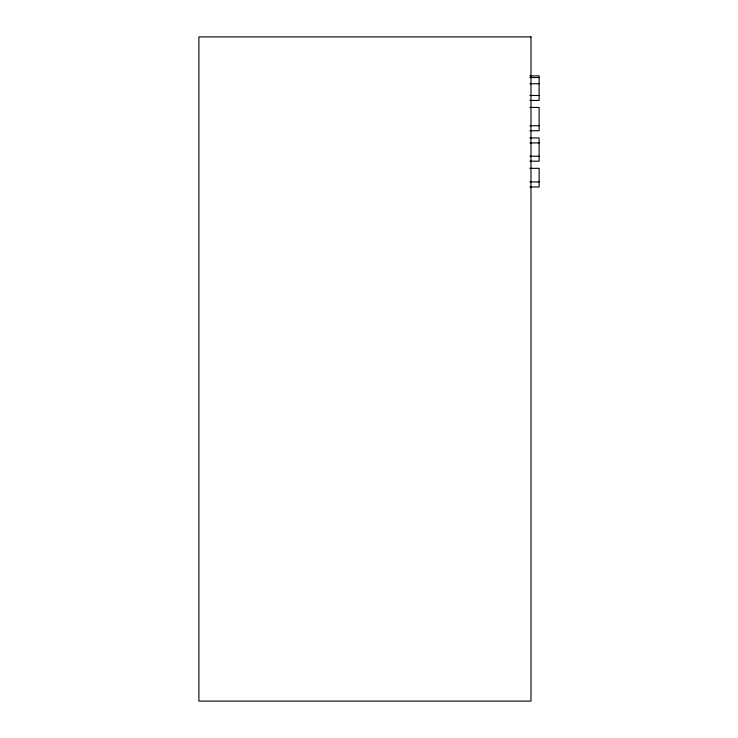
<?xml version="1.0" encoding="UTF-8"?>
<svg xmlns="http://www.w3.org/2000/svg" width="738" height="738" viewBox="0 0 738 738"><rect width="100%" height="100%" fill="white"/><g stroke="black" fill="none" stroke-linecap="round" stroke-linejoin="round"><path stroke-width="1.11" d="M529.884 75.903L539.109 75.903L539.109 100.451L529.884 100.451M529.884 77.545L539.109 77.545M529.884 83.745L539.109 83.745M529.884 95.47L539.109 95.47M529.884 107.444L539.109 107.444L539.109 130.718L529.884 130.718M529.884 125.737L539.109 125.737M529.884 137.932L539.109 137.932L539.109 161.207L529.884 161.207M529.884 142.914L539.109 142.914M529.884 156.225L539.109 156.225M529.884 168.338L539.109 168.338L539.109 186.972L529.884 186.972M529.884 181.935L539.109 181.935M530.991 36.9L198.891 36.9L198.891 701.1L530.991 701.1L530.991 36.9"/></g></svg>
